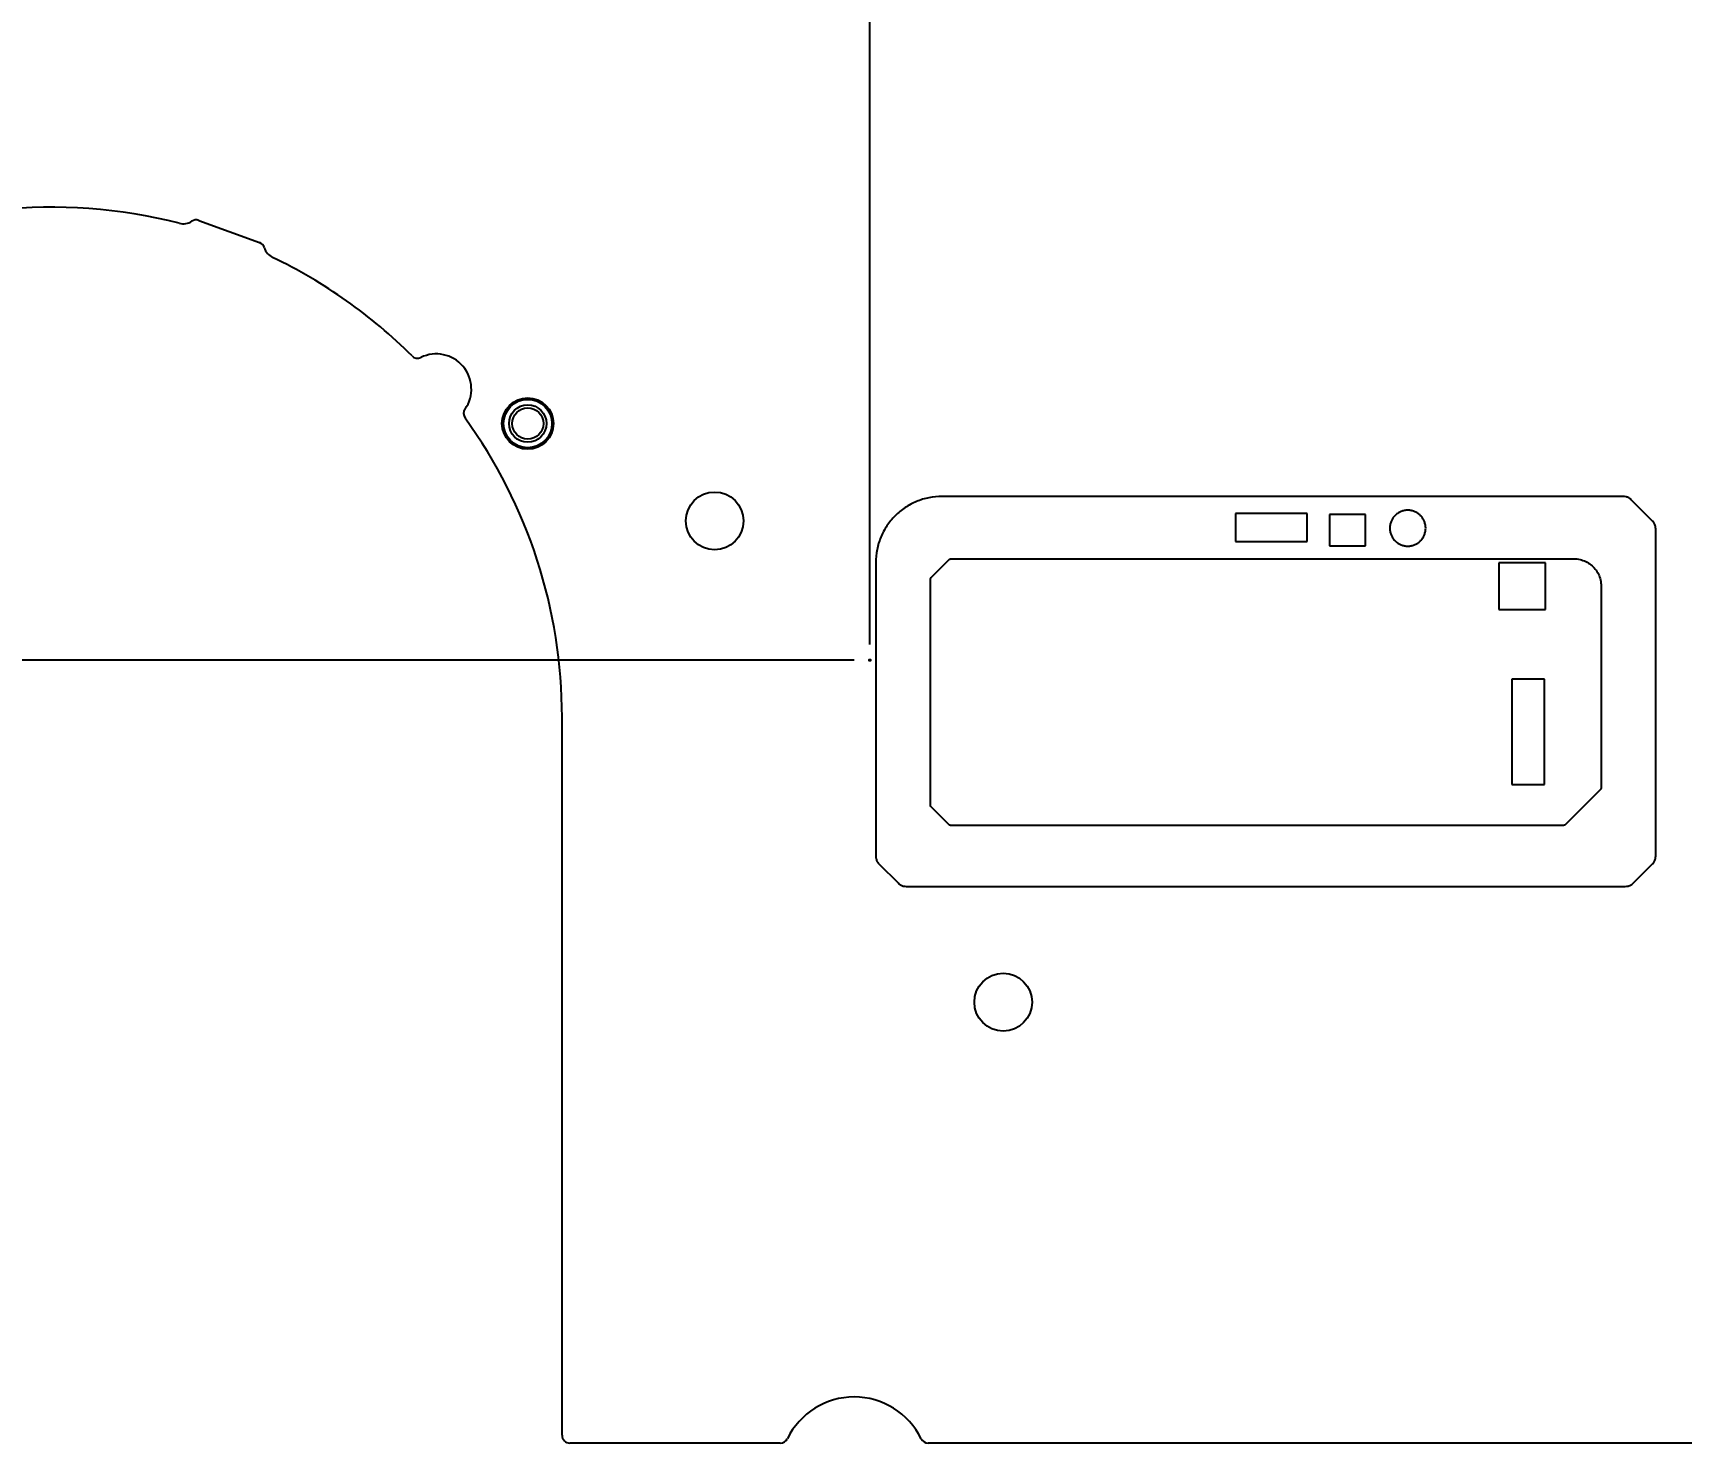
# Model space of a CAD drawing. Header units: millimetres. Extents: x 0 to 841, y 0 to 594.
# Drawn here: x 359.8 to 465.4, y 111.9 to 202.3 of the extents above; entities that cross this region are included whole.
import ezdxf

# ---------------------------------------------------------------- set-up
doc = ezdxf.new("R2010")
doc.units = ezdxf.units.MM
doc.header["$LTSCALE"] = 46.255
doc.layers.get('0').update_dxf_attribs({"linetype": 'CONTINUOUS'})
for name, color, linetype in [('14', 7, 'CONTINUOUS'), ('16', 7, 'CONTINUOUS'), ('18', 7, 'CONTINUOUS'), ('20', 7, 'CONTINUOUS'), ('22', 7, 'CONTINUOUS'), ('34', 7, 'CONTINUOUS'), ('ASSEM_MEM', 7, 'CONTINUOUS')]:
    doc.layers.add(name, color=color, linetype=linetype)
doc.styles.get("Standard").update_dxf_attribs({"font": 'txt', "width": 0.8})
doc.dimstyles.new('DIMSTYLE_1', dxfattribs={"dimtxt": 3, "dimasz": 2.1, "dimexe": 2, "dimexo": 1, "dimgap": 0.75, "dimtad": 0, "dimtih": 1, "dimtoh": 1, "dimzin": 0, "dimdsep": 46, "dimtxsty": 'STANDARD', "dimblk": '_FILLED', "dimblk1": '_FILLED', "dimblk2": '_FILLED', "dimcen": 0.09, "dimazin": 0, "dimtp": 0.01, "dimtm": 0.01, "dimtfac": 1, "dimtofl": 0, "dimtmove": 0, "dimatfit": 3, "dimldrblk": '_FILLED', "dimfxl": 1, "dimtolj": 1, "dimtzin": 0, "dimarcsym": 0})

# ---------------------------------------------------------------- blocks, each defined once
blk = doc.blocks.new('*D12')
at = {"color": 2, "linetype": 'CONTINUOUS'}
blk.add_line((366.75, 217.61), (366.75, 231.27), dxfattribs=at)
at = {"color": 2, "linetype": 'CONTINUOUS', "insert": (363, 232.77), "char_height": 3, "width": 12, "attachment_point": 1, "rotation": 90, "line_spacing_factor": 0.9}
blk.add_mtext('46.65', dxfattribs=at)
blk = doc.blocks.new('_FILLED')
at = {"color": 0, "linetype": 'BYBLOCK'}
blk.add_solid([(0, 0), (-1, 0.167), (-1, -0.167)], dxfattribs=at)
blk = doc.blocks.new('*D13')
at = {"color": 2, "linetype": 'CONTINUOUS'}
blk.add_line((413.4, 163.09), (413.4, 231.27), dxfattribs=at)
at = {"color": 2, "linetype": 'CONTINUOUS', "insert": (409.65, 232.77), "char_height": 3, "width": 9.6, "attachment_point": 1, "rotation": 90, "line_spacing_factor": 0.9}
blk.add_mtext('0.00', dxfattribs=at)
blk = doc.blocks.new('*D14')
at = {"color": 2, "linetype": 'CONTINUOUS'}
blk.add_line((365.7, 216.96), (258.82, 216.96), dxfattribs=at)
at = {"color": 2, "linetype": 'CONTINUOUS', "insert": (257.32, 220.71), "char_height": 3, "width": 12, "attachment_point": 3, "line_spacing_factor": 0.9}
blk.add_mtext('54.87', dxfattribs=at)
blk = doc.blocks.new('*D15')
at = {"color": 2, "linetype": 'CONTINUOUS'}
blk.add_line((412.4, 162.09), (258.82, 162.09), dxfattribs=at)
at = {"color": 2, "linetype": 'CONTINUOUS', "insert": (257.32, 165.84), "char_height": 3, "width": 9.6, "attachment_point": 3, "line_spacing_factor": 0.9}
blk.add_mtext('0.00', dxfattribs=at)

msp = doc.modelspace()

# ---------------------------------------------------------------- linework, layer by layer
at = {"layer": '14', "color": 7, "linetype": 'CONTINUOUS'}
for p, q in [((456.716, 168.333), (453.716, 168.333)), ((453.716, 168.333), (453.716, 165.333)), ((456.716, 165.333), (456.716, 168.333)), ((453.716, 165.333), (456.716, 165.333))]:
    msp.add_line(p, q, dxfattribs=at)
at = {"layer": '16', "color": 7, "linetype": 'CONTINUOUS'}
for points in [[(449.033, 170.553), (449.033, 170.625), (449.019, 170.768), (448.96, 170.975), (448.864, 171.166), (448.734, 171.336), (448.576, 171.479), (448.395, 171.59), (448.196, 171.667), (447.987, 171.705), (447.775, 171.705), (447.567, 171.666), (447.369, 171.589), (447.188, 171.478), (447.031, 171.335), (446.901, 171.166), (446.805, 170.974), (446.746, 170.768), (446.733, 170.625), (446.733, 170.553)], [(446.733, 170.553), (446.733, 170.482), (446.746, 170.339), (446.806, 170.132), (446.902, 169.941), (447.031, 169.771), (447.189, 169.628), (447.371, 169.516), (447.569, 169.44), (447.778, 169.402), (447.99, 169.402), (448.199, 169.441), (448.397, 169.517), (448.578, 169.629), (448.735, 169.772), (448.864, 169.941), (448.96, 170.132), (449.019, 170.339), (449.033, 170.482), (449.033, 170.553)]]:
    msp.add_open_spline(points, degree=3, knots=[0, 0, 0, 0, 0.0594147, 0.1187758, 0.177893, 0.2364361, 0.2953248, 0.3541126, 0.4127071, 0.4711669, 0.5296026, 0.5880914, 0.6465162, 0.7051217, 0.7638053, 0.8222205, 0.8813267, 0.9406597, 1, 1, 1, 1], dxfattribs=at)
at = {"layer": '18', "color": 7, "linetype": 'CONTINUOUS'}
for p, q in [((456.644, 160.869), (454.544, 160.869)), ((454.544, 160.869), (454.544, 154.119)), ((456.644, 154.119), (456.644, 160.869)), ((454.544, 154.119), (456.644, 154.119))]:
    msp.add_line(p, q, dxfattribs=at)
at = {"layer": '20', "color": 7, "linetype": 'CONTINUOUS'}
for p, q in [((441.44, 171.502), (436.84, 171.502)), ((436.84, 171.502), (436.84, 169.702)), ((441.44, 169.702), (441.44, 171.502)), ((436.84, 169.702), (441.44, 169.702))]:
    msp.add_line(p, q, dxfattribs=at)
at = {"layer": '22', "color": 7, "linetype": 'CONTINUOUS'}
for p, q in [((445.176, 171.428), (442.876, 171.428)), ((442.876, 171.428), (442.876, 169.428)), ((445.176, 169.428), (445.176, 171.428)), ((442.876, 169.428), (445.176, 169.428))]:
    msp.add_line(p, q, dxfattribs=at)
at = {"layer": '34', "color": 7, "linetype": 'CONTINUOUS'}
for p, q in [((461.684, 172.59), (418.031, 172.59)), ((463.561, 171.024), (462.214, 172.371)), ((463.781, 149.547), (463.781, 170.493)), ((413.781, 168.34), (413.781, 149.547)), ((417.354, 167.41), (418.461, 168.517)), ((418.638, 168.59), (458.531, 168.59)), ((417.281, 152.847), (417.281, 167.233)), ((460.281, 166.84), (460.281, 153.947)), ((460.208, 153.771), (458, 151.564)), ((418.461, 151.564), (417.354, 152.671)), ((457.824, 151.49), (418.638, 151.49)), ((414, 149.017), (415.208, 147.81)), ((462.354, 147.81), (463.561, 149.017)), ((415.738, 147.59), (461.824, 147.59))]:
    msp.add_line(p, q, dxfattribs=at)
for points, knots in [([(418.031, 172.59), (417.75, 172.589), (417.189, 172.535), (416.385, 172.288), (415.649, 171.893), (415.006, 171.364), (414.477, 170.72), (414.082, 169.984), (413.836, 169.181), (413.782, 168.621), (413.781, 168.34)], [0, 0, 0, 0, 0.1264397, 0.2516097, 0.3760345, 0.500189, 0.6243204, 0.7486736, 0.8737246, 1, 1, 1, 1]), ([(462.214, 172.371), (462.168, 172.417), (462.063, 172.497), (461.88, 172.573), (461.749, 172.59), (461.684, 172.59)], [0, 0, 0, 0, 0.3333763, 0.6666237, 1, 1, 1, 1]), ([(463.781, 170.493), (463.78, 170.558), (463.764, 170.69), (463.688, 170.873), (463.607, 170.977), (463.561, 171.024)], [0, 0, 0, 0, 0.3333763, 0.6666237, 1, 1, 1, 1]), ([(418.461, 168.517), (418.477, 168.532), (418.511, 168.559), (418.572, 168.585), (418.616, 168.59), (418.638, 168.59)], [0, 0, 0, 0, 0.3333763, 0.6666237, 1, 1, 1, 1]), ([(458.531, 168.59), (458.664, 168.589), (458.928, 168.56), (459.302, 168.427), (459.633, 168.218), (459.909, 167.942), (460.118, 167.611), (460.251, 167.238), (460.28, 166.973), (460.281, 166.84)], [0, 0, 0, 0, 0.1456118, 0.2882026, 0.4295385, 0.5705103, 0.7118379, 0.8544125, 1, 1, 1, 1]), ([(417.281, 167.233), (417.281, 167.255), (417.286, 167.299), (417.312, 167.36), (417.339, 167.395), (417.354, 167.41)], [0, 0, 0, 0, 0.3333763, 0.6666237, 1, 1, 1, 1]), ([(460.281, 153.947), (460.281, 153.926), (460.275, 153.882), (460.25, 153.821), (460.223, 153.786), (460.208, 153.771)], [0, 0, 0, 0, 0.3333763, 0.6666237, 1, 1, 1, 1]), ([(417.354, 152.671), (417.339, 152.686), (417.312, 152.721), (417.286, 152.782), (417.281, 152.826), (417.281, 152.847)], [0, 0, 0, 0, 0.3333763, 0.6666237, 1, 1, 1, 1]), ([(418.638, 151.49), (418.616, 151.49), (418.572, 151.496), (418.511, 151.521), (418.477, 151.548), (418.461, 151.564)], [0, 0, 0, 0, 0.3333763, 0.6666237, 1, 1, 1, 1]), ([(458, 151.564), (457.985, 151.548), (457.95, 151.521), (457.889, 151.496), (457.845, 151.49), (457.824, 151.49)], [0, 0, 0, 0, 0.3333763, 0.6666237, 1, 1, 1, 1]), ([(413.781, 149.547), (413.781, 149.482), (413.798, 149.351), (413.874, 149.168), (413.954, 149.063), (414, 149.017)], [0, 0, 0, 0, 0.3333763, 0.6666237, 1, 1, 1, 1]), ([(463.561, 149.017), (463.607, 149.063), (463.688, 149.168), (463.764, 149.351), (463.78, 149.482), (463.781, 149.547)], [0, 0, 0, 0, 0.3333763, 0.6666237, 1, 1, 1, 1]), ([(415.208, 147.81), (415.254, 147.764), (415.359, 147.683), (415.541, 147.607), (415.673, 147.591), (415.738, 147.59)], [0, 0, 0, 0, 0.3333763, 0.6666237, 1, 1, 1, 1]), ([(461.824, 147.59), (461.889, 147.591), (462.02, 147.607), (462.203, 147.683), (462.308, 147.764), (462.354, 147.81)], [0, 0, 0, 0, 0.3333763, 0.6666237, 1, 1, 1, 1])]:
    msp.add_open_spline(points, degree=3, knots=knots, dxfattribs=at)
at = {"layer": 'ASSEM_MEM', "color": 7, "linetype": 'CONTINUOUS'}
for p, q in [((370.382, 190.282), (374.282, 188.863)), ((393.671, 112.41), (393.671, 158.43)), ((407.663, 111.91), (394.171, 111.91)), ((486.665, 111.91), (417.138, 111.91))]:
    msp.add_line(p, q, dxfattribs=at)
at = {"layer": 'ASSEM_MEM', "color": 4, "linetype": 'CONTINUOUS'}
for p, q in [((413.401, 162.04), (413.401, 162.14)), ((413.401, 162.09), (413.451, 162.09))]:
    msp.add_line(p, q, dxfattribs=at)
at = {"layer": 'ASSEM_MEM', "color": 7, "linetype": 'CONTINUOUS'}
for centre, radius in [((391.471, 177.26), 1.65), ((391.471, 177.26), 1.55), ((391.471, 177.26), 1.2), ((391.471, 177.26), 1), ((403.451, 171.02), 1.85), ((413.401, 162.09), 0.05), ((421.951, 140.17), 1.85)]:
    msp.add_circle(centre, radius, dxfattribs=at)
for centre, radius, start, end in [((360.971, 158.43), 32.7, 75.54387, 116.54636), ((369.384, 191.063), 1, 255.54387, 303.4936), ((370.211, 189.812), 0.5, 70, 123.4936), ((374.111, 188.393), 0.5, 16.25618, 70), ((375.551, 188.813), 1, 196.25618, 244.36408), ((360.971, 158.43), 32.7, 45.09758, 64.36408), ((385.608, 179.472), 2.25, 325.09958, 115.90042), ((384.407, 181.946), 0.5, 225.09758, 295.90042), ((387.863, 177.899), 0.5, 145.09958, 215.90242), ((360.971, 158.43), 32.7, 0, 35.90242), ((412.401, 110.09), 4.775, 26.09179, 153.90821), ((394.171, 112.41), 0.5, 180, 270), ((407.663, 112.41), 0.5, 270, 333.90821), ((417.138, 112.41), 0.5, 206.09179, 270)]:
    msp.add_arc(centre, radius, start, end, dxfattribs=at)

# ---------------------------------------------------------------- dimensions: what is measured, and where the dimension line sits
at = {"color": 2, "linetype": 'CONTINUOUS'}
for feature_location, offset, dtype, origin, picture, middle in [((366.751, 217.61), (0, 13.656), 1, (413.401, 162.09), '*D12', (364.501, 238.841)), ((413.40074854, 163.090303864), (0, 68.175678899), 1, (413.40074854, 162.090303864), '*D13', (411.150755183, 237.565980425)), ((365.701, 216.96), (-106.88, 0), 0, (413.401, 162.09), '*D14', (251.321, 219.21)), ((412.40074854, 162.090303864), (-153.579578794, 0), 0, (413.40074854, 162.090303864), '*D15', (252.521170578, 164.340308899))]:
    dim = msp.add_ordinate_dim(feature_location=feature_location, offset=offset, dtype=dtype, origin=origin, dimstyle='DIMSTYLE_1', override={"dimtad": 1, "dimtih": 0, "dimtoh": 0}, dxfattribs=at)
    dim.commit()
    dim.dimension.update_dxf_attribs({"geometry": picture, "text_midpoint": middle})

doc.saveas('drawing.dxf')
